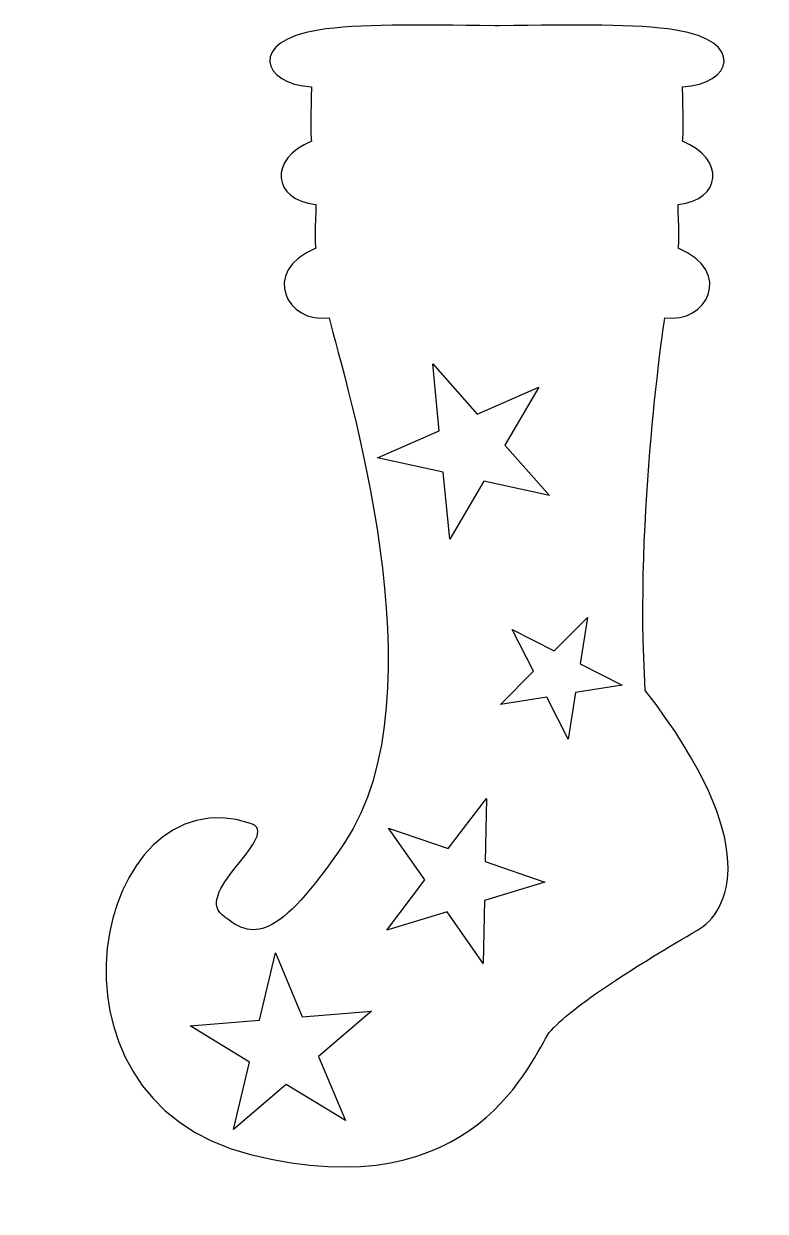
# Model space of a CAD drawing. Header units: centimetres. Extents: x -5.5 to 4.9, y -8.6 to 8.
import ezdxf

# ---------------------------------------------------------------- set-up
doc = ezdxf.new("R2010")
doc.units = ezdxf.units.CM
doc.header["$MEASUREMENT"] = 0
doc.layers.add('Camada 1', color=7, linetype='Continuous')

msp = doc.modelspace()

# ---------------------------------------------------------------- linework, layer by layer
at = {"layer": 'Camada 1'}
for points, knots in [([(3.20028, -1.3237), (4.88187, -3.49445), (4.36188, -4.43999), (3.93397, -4.68679), (3.93397, -4.68679), (3.13911, -5.14547), (2.16079, -5.7569), (1.85503, -6.12377), (1.85503, -6.12377), (1.61042, -6.46008), (0.84612, -8.6307), (-2.33354, -7.83584), (-2.33354, -7.83584), (-5.51312, -7.04101), (-4.51273, -2.46215), (-2.33354, -3.18865), (-2.33354, -3.18865), (-1.87494, -3.34155), (-3.1284, -4.13652), (-2.73097, -4.47286), (-2.73097, -4.47286), (-2.31542, -4.82444), (-1.96664, -4.87024), (-1.01888, -3.4639), (-1.01888, -3.4639), (0.38373, -1.38232), (-1.01888, 3.0176), (-1.2329, 3.9043), (-1.2329, 3.9043), (-1.81377, 3.81257), (-2.21125, 4.54631), (-1.41634, 4.88262), (-1.41634, 4.88262), (-1.44693, 4.85211), (-1.41634, 5.49413), (-1.41634, 5.49413), (-1.41634, 5.49413), (-2.02777, 5.55525), (-2.08896, 6.13617), (-1.47746, 6.38078), (-1.47746, 6.38078), (-1.50805, 6.38078), (-1.47746, 7.14511), (-1.47746, 7.14511), (-1.47746, 7.14511), (-2.18063, 7.17562), (-2.36404, 7.78712), (-1.38572, 7.93995), (-1.38572, 7.93995), (-0.81578, 8.02901), (-0.02081, 8.01112), (1.09073, 8.00115), (1.09073, 8.00115), (1.09073, 8.00115), (1.15193, 8.00115), (1.15193, 8.00115), (1.15193, 8.00115), (2.26334, 8.01112), (3.05854, 8.02901), (3.62832, 7.93995), (3.62832, 7.93995), (4.60664, 7.78713), (4.42321, 7.17562), (3.72005, 7.14509), (3.72005, 7.14509), (3.72005, 7.14509), (3.75058, 6.38076), (3.72005, 6.38076), (3.72005, 6.38076), (4.33161, 6.13615), (4.27033, 5.55523), (3.65898, 5.49411), (3.65898, 5.49411), (3.65898, 5.49411), (3.68949, 4.85207), (3.65898, 4.8826), (3.65898, 4.8826), (4.45384, 4.54629), (4.05636, 3.81257), (3.47554, 3.90428), (3.47554, 3.90428), (3.47555, 3.90428), (3.0474, 1.15259), (3.20028, -1.3237)], [0, 0, 0, 0, 0.04545455, 0.04545455, 0.04545455, 0.04545455, 0.09090909, 0.09090909, 0.09090909, 0.09090909, 0.13636364, 0.13636364, 0.13636364, 0.13636364, 0.18181818, 0.18181818, 0.18181818, 0.18181818, 0.22727273, 0.22727273, 0.22727273, 0.22727273, 0.27272727, 0.27272727, 0.27272727, 0.27272727, 0.31818182, 0.31818182, 0.31818182, 0.31818182, 0.36363636, 0.36363636, 0.36363636, 0.36363636, 0.40909091, 0.40909091, 0.40909091, 0.40909091, 0.45454545, 0.45454545, 0.45454545, 0.45454545, 0.5, 0.5, 0.5, 0.5, 0.54545455, 0.54545455, 0.54545455, 0.54545455, 0.59090909, 0.59090909, 0.59090909, 0.59090909, 0.63636364, 0.63636364, 0.63636364, 0.63636364, 0.68181818, 0.68181818, 0.68181818, 0.68181818, 0.72727273, 0.72727273, 0.72727273, 0.72727273, 0.77272727, 0.77272727, 0.77272727, 0.77272727, 0.81818182, 0.81818182, 0.81818182, 0.81818182, 0.86363636, 0.86363636, 0.86363636, 0.86363636, 0.90909091, 0.90909091, 0.90909091, 0.90909091, 1, 1, 1, 1]), ([(0.31182, 2.31766), (0.31182, 2.31766), (-0.55197, 1.93997), (-0.55197, 1.93997), (-0.55197, 1.93997), (-0.55197, 1.93997), (0.36886, 1.73783), (0.36886, 1.73783), (0.36886, 1.73783), (0.36886, 1.73783), (0.46115, 0.79967), (0.46115, 0.79967), (0.46115, 0.79967), (0.46115, 0.79967), (0.93798, 1.61303), (0.93798, 1.61303), (0.93798, 1.61303), (0.93798, 1.61303), (1.85865, 1.41086), (1.85865, 1.41086), (1.85865, 1.41086), (1.85865, 1.41086), (1.23251, 2.11563), (1.23251, 2.11563), (1.23251, 2.11563), (1.23251, 2.11563), (1.70934, 2.92875), (1.70934, 2.92875), (1.70934, 2.92875), (1.70934, 2.92875), (0.84553, 2.55106), (0.84553, 2.55106), (0.84553, 2.55106), (0.84553, 2.55106), (0.21955, 3.25586), (0.21955, 3.25586), (0.21955, 3.25586), (0.21955, 3.25586), (0.31182, 2.31766), (0.31182, 2.31766)], [0, 0, 0, 0, 0.09090909, 0.09090909, 0.09090909, 0.09090909, 0.18181818, 0.18181818, 0.18181818, 0.18181818, 0.27272727, 0.27272727, 0.27272727, 0.27272727, 0.36363636, 0.36363636, 0.36363636, 0.36363636, 0.45454545, 0.45454545, 0.45454545, 0.45454545, 0.54545455, 0.54545455, 0.54545455, 0.54545455, 0.63636364, 0.63636364, 0.63636364, 0.63636364, 0.72727273, 0.72727273, 0.72727273, 0.72727273, 0.81818182, 0.81818182, 0.81818182, 0.81818182, 1, 1, 1, 1]), ([(1.63485, -1.05552), (1.63485, -1.05552), (1.16831, -1.52193), (1.16831, -1.52193), (1.16831, -1.52193), (1.16831, -1.52193), (1.8199, -1.41877), (1.8199, -1.41877), (1.8199, -1.41877), (1.8199, -1.41877), (2.11943, -2.00652), (2.11943, -2.00652), (2.11943, -2.00652), (2.11943, -2.00652), (2.22256, -1.35498), (2.22256, -1.35498), (2.22256, -1.35498), (2.22256, -1.35498), (2.87412, -1.25182), (2.87412, -1.25182), (2.87412, -1.25182), (2.87412, -1.25182), (2.2864, -0.95226), (2.2864, -0.95226), (2.2864, -0.95226), (2.2864, -0.95226), (2.38956, -0.30072), (2.38956, -0.30072), (2.38956, -0.30072), (2.38956, -0.30072), (1.92297, -0.76723), (1.92297, -0.76723), (1.92297, -0.76723), (1.92297, -0.76723), (1.33525, -0.46772), (1.33525, -0.46772), (1.33525, -0.46772), (1.33525, -0.46772), (1.63485, -1.05552), (1.63485, -1.05552)], [0, 0, 0, 0, 0.09090909, 0.09090909, 0.09090909, 0.09090909, 0.18181818, 0.18181818, 0.18181818, 0.18181818, 0.27272727, 0.27272727, 0.27272727, 0.27272727, 0.36363636, 0.36363636, 0.36363636, 0.36363636, 0.45454545, 0.45454545, 0.45454545, 0.45454545, 0.54545455, 0.54545455, 0.54545455, 0.54545455, 0.63636364, 0.63636364, 0.63636364, 0.63636364, 0.72727273, 0.72727273, 0.72727273, 0.72727273, 0.81818182, 0.81818182, 0.81818182, 0.81818182, 1, 1, 1, 1]), ([(0.10862, -3.97948), (0.10862, -3.97948), (-0.42499, -4.68507), (-0.42499, -4.68507), (-0.42499, -4.68507), (-0.42499, -4.68507), (0.42147, -4.42795), (0.42147, -4.42795), (0.42147, -4.42795), (0.42147, -4.42795), (0.92754, -5.15357), (0.92754, -5.15357), (0.92754, -5.15357), (0.92754, -5.15357), (0.94463, -4.26907), (0.94463, -4.26907), (0.94463, -4.26907), (0.94463, -4.26907), (1.79098, -4.01187), (1.79098, -4.01187), (1.79098, -4.01187), (1.79098, -4.01187), (0.95506, -3.7225), (0.95506, -3.7225), (0.95506, -3.7225), (0.95506, -3.7225), (0.97215, -2.838), (0.97215, -2.838), (0.97215, -2.838), (0.97215, -2.838), (0.43843, -3.54346), (0.43843, -3.54346), (0.43843, -3.54346), (0.43843, -3.54346), (-0.39749, -3.25401), (-0.39749, -3.25401), (-0.39749, -3.25401), (-0.39749, -3.25401), (0.10862, -3.97948), (0.10862, -3.97948)], [0, 0, 0, 0, 0.09090909, 0.09090909, 0.09090909, 0.09090909, 0.18181818, 0.18181818, 0.18181818, 0.18181818, 0.27272727, 0.27272727, 0.27272727, 0.27272727, 0.36363636, 0.36363636, 0.36363636, 0.36363636, 0.45454545, 0.45454545, 0.45454545, 0.45454545, 0.54545455, 0.54545455, 0.54545455, 0.54545455, 0.63636364, 0.63636364, 0.63636364, 0.63636364, 0.72727273, 0.72727273, 0.72727273, 0.72727273, 0.81818182, 0.81818182, 0.81818182, 0.81818182, 1, 1, 1, 1]), ([(-2.34965, -6.53742), (-2.34965, -6.53742), (-2.5746, -7.48505), (-2.5746, -7.48505), (-2.5746, -7.48505), (-2.5746, -7.48505), (-1.83565, -6.85074), (-1.83565, -6.85074), (-1.83565, -6.85074), (-1.83565, -6.85074), (-1.00406, -7.35752), (-1.00406, -7.35752), (-1.00406, -7.35752), (-1.00406, -7.35752), (-1.37895, -6.45868), (-1.37895, -6.45868), (-1.37895, -6.45868), (-1.37895, -6.45868), (-0.64, -5.82431), (-0.64, -5.82431), (-0.64, -5.82431), (-0.64, -5.82431), (-1.61065, -5.90316), (-1.61065, -5.90316), (-1.61065, -5.90316), (-1.61065, -5.90316), (-1.98554, -5.00432), (-1.98554, -5.00432), (-1.98554, -5.00432), (-1.98554, -5.00432), (-2.21059, -5.95187), (-2.21059, -5.95187), (-2.21059, -5.95187), (-2.21059, -5.95187), (-3.18124, -6.03064), (-3.18124, -6.03064), (-3.18124, -6.03064), (-3.18124, -6.03064), (-2.34965, -6.53742), (-2.34965, -6.53742)], [0, 0, 0, 0, 0.09090909, 0.09090909, 0.09090909, 0.09090909, 0.18181818, 0.18181818, 0.18181818, 0.18181818, 0.27272727, 0.27272727, 0.27272727, 0.27272727, 0.36363636, 0.36363636, 0.36363636, 0.36363636, 0.45454545, 0.45454545, 0.45454545, 0.45454545, 0.54545455, 0.54545455, 0.54545455, 0.54545455, 0.63636364, 0.63636364, 0.63636364, 0.63636364, 0.72727273, 0.72727273, 0.72727273, 0.72727273, 0.81818182, 0.81818182, 0.81818182, 0.81818182, 1, 1, 1, 1])]:
    msp.add_open_spline(points, degree=3, knots=knots, dxfattribs=at)

doc.saveas('drawing.dxf')
